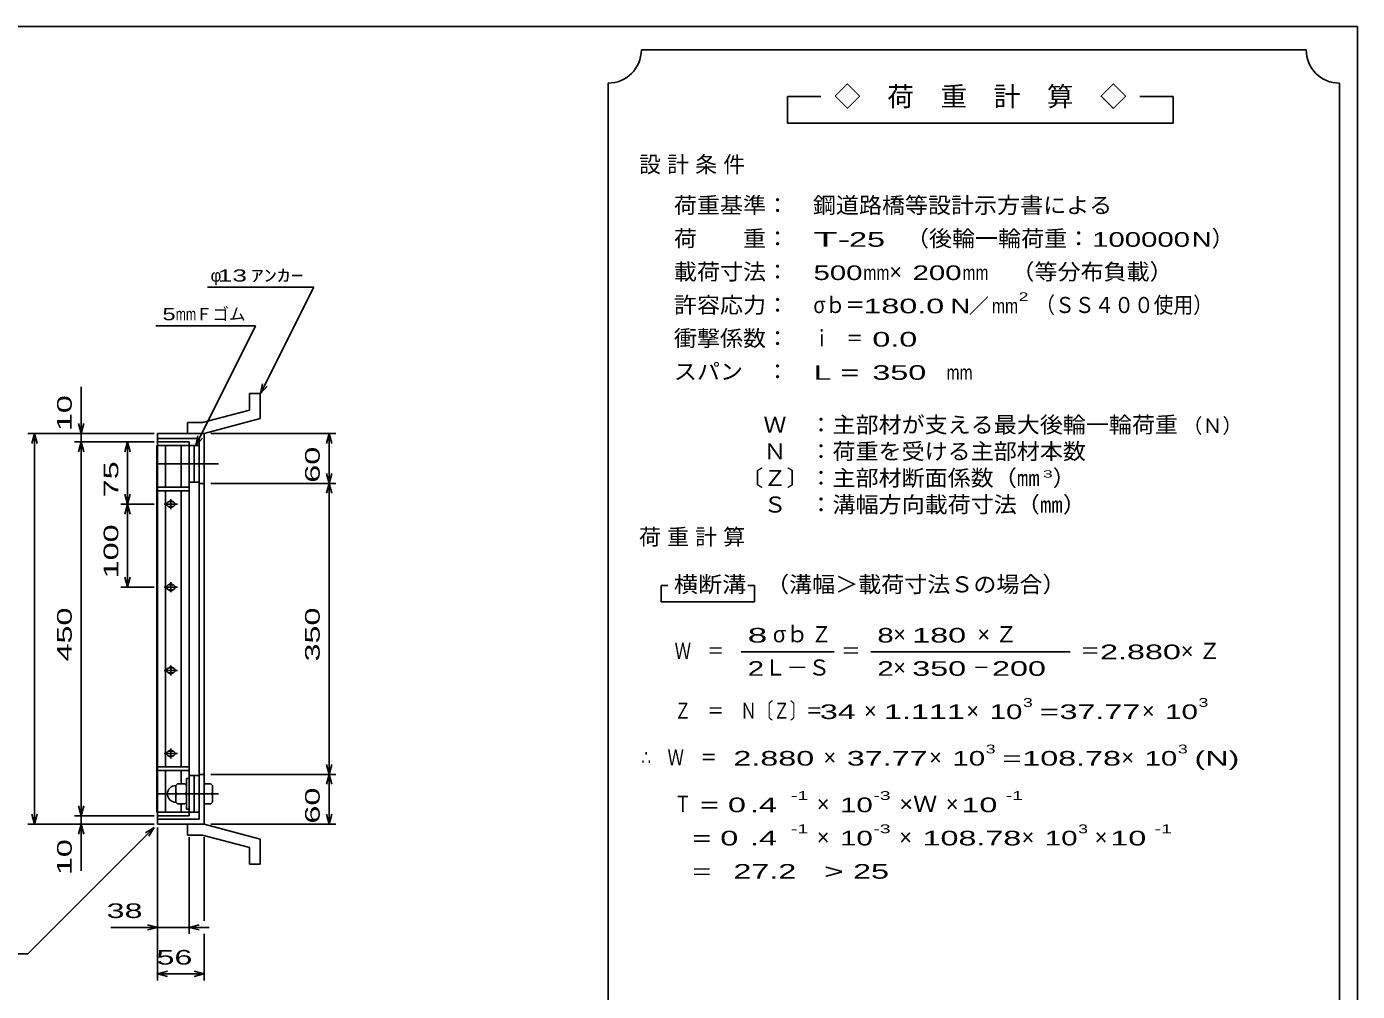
# Model space of a CAD drawing. Units: millimetres, scale not verified. Extents: x -1456 to 1385, y -1026 to 843.
# Drawn here: x -216 to 1385, y -318 to 843 of the extents above; entities that cross this region are included whole.
import ezdxf
from ezdxf.enums import TextEntityAlignment as Align

# ---------------------------------------------------------------- set-up
doc = ezdxf.new("R2010")
doc.units = ezdxf.units.MM
doc.header["$LTSCALE"] = 8
doc.linetypes.add('CHAIN', pattern=[18.5, 12, -1.5, 3.5, -1.5])
for name, color, linetype, lineweight in [('0_2', 150, 'Continuous', 25), ('16', 3, 'Continuous', 25), ('19', 6, 'Continuous', 25), ('22', 4, 'Continuous', 25), ('24', 2, 'Continuous', 25)]:
    doc.layers.add(name, color=color, linetype=linetype, lineweight=lineweight)
doc.styles.add('ベクトル', font='')
doc.styles.get('ベクトル').set_extended_font_data('ベクトル')

msp = doc.modelspace()

# ---------------------------------------------------------------- linework, layer by layer
at = {"layer": '0_2'}
for p, q in [((-1383.2, 842.8), (1384.8, 842.8)), ((1384.8, 842.8), (1384.8, -917.2))]:
    msp.add_line(p, q, dxfattribs=at)
at = {"layer": '16'}
for p, q in [((-59.7, -102), (-59.7, 339)), ((-59.7, 339), (-59, 339)), ((-21, 343.5), (-59, 343.5)), ((-59, 343.5), (-59, 339)), ((-59, 339), (-21, 339)), ((-59, -102), (-59, 339)), ((-59, 339), (-21, 339)), ((-49.5, 289), (-49.5, 339)), ((-30.5, 289), (-30.5, 339)), ((-21, 339), (-21, 343.5)), ((-21, -102), (-21, 339)), ((-21, 339), (-15, 339)), ((-15, 295), (-15, 339)), ((-15, 339), (-9, 339)), ((-9, 295), (-9, 339)), ((-59, 289), (-59, 284.5)), ((-21, 289), (-59, 289)), ((-21, 295), (-15, 295)), ((-21, 284.5), (-21, 289)), ((-15, 295), (-9, 295)), ((-59, 284.5), (-21, 284.5)), ((-49.5, -47.5), (-49.5, 284.5)), ((-43, 262.5), (-43, 274.5)), ((-30.5, -47.5), (-30.5, 284.5)), ((-51, 268.5), (-35, 268.5)), ((-45, 271.5), (-41, 271.5)), ((-45, 265.5), (-41, 265.5)), ((-51, 168.5), (-35, 168.5)), ((-45, 171.5), (-41, 171.5)), ((-45, 165.5), (-41, 165.5)), ((-43, 162.5), (-43, 174.5)), ((-51, 68.5), (-35, 68.5)), ((-45, 71.5), (-41, 71.5)), ((-45, 65.5), (-41, 65.5)), ((-43, 62.5), (-43, 74.5)), ((-51, -31.5), (-35, -31.5)), ((-45, -28.5), (-41, -28.5)), ((-43, -37.5), (-43, -25.5)), ((-59, -52), (-59, -47.5)), ((-59, -47.5), (-21, -47.5)), ((-45, -34.5), (-41, -34.5)), ((-21, -52), (-21, -47.5)), ((-59, -52), (-21, -52)), ((-49.5, -102), (-49.5, -52)), ((-30.5, -67), (-30.5, -52)), ((-24, -98.5), (-24, -61.5)), ((-24, -61.5), (-21, -61.5)), ((-21, -58), (-15, -58)), ((-21, -98.5), (-21, -61.5)), ((-15, -102), (-15, -58)), ((-15, -58), (-9, -58)), ((-9, -102), (-9, -58)), ((-35, -68), (-37, -70)), ((-37, -90), (-37, -70)), ((-35, -80), (-37, -78)), ((-35, -80), (-37, -82)), ((-35, -68), (-26, -68)), ((-35, -80), (-26, -80)), ((-24, -70), (-26, -68)), ((-26, -80), (-24, -78)), ((-24, -82), (-26, -80)), ((-35, -92), (-37, -90)), ((-35, -92), (-26, -92)), ((-30.5, -102), (-30.5, -93)), ((-26, -92), (-24, -90)), ((-59.7, -102), (-59, -102)), ((-59, -102), (-21, -102)), ((-59, -106.5), (-59, -102)), ((-59, -102), (-21, -102)), ((-21, -106.5), (-59, -106.5)), ((-24, -98.5), (-21, -98.5)), ((-21, -102), (-21, -106.5)), ((-21, -102), (-15, -102)), ((-15, -102), (-9, -102))]:
    msp.add_line(p, q, dxfattribs=at)
at = {"layer": '16', "linetype": 'CHAIN'}
for p, q in [((-60.6, 317), (14.4, 317)), ((-60.6, -80), (14.4, -80))]:
    msp.add_line(p, q, dxfattribs=at)
at = {"layer": '16'}
for centre, radius, start, end in [((-43, 268.5), 4, 46.6, 133.4), ((-45, 268.5), 3, 90, 270), ((-43, 268.5), 4, 226.6, 313.4), ((-41, 268.5), 3, 270, 90), ((-45, 168.5), 3, 90, 270), ((-43, 168.5), 4, 46.6, 133.4), ((-43, 168.5), 4, 226.6, 313.4), ((-41, 168.5), 3, 270, 90), ((-45, 68.5), 3, 90, 270), ((-43, 68.5), 4, 46.6, 133.4), ((-43, 68.5), 4, 226.6, 313.4), ((-41, 68.5), 3, 270, 90), ((-45, -31.5), 3, 90, 270), ((-43, -31.5), 4, 46.6, 133.4), ((-41, -31.5), 3, 270, 90), ((-43, -31.5), 4, 226.6, 313.4), ((-37, -80), 10, 90, 270)]:
    msp.add_arc(centre, radius, start, end, dxfattribs=at)
at = {"layer": '19'}
for p, q in [((51.6, 401.6), (64.6, 401.6)), ((51.6, 381.6), (51.6, 401.6)), ((64.6, 371.6), (64.6, 401.6)), ((51.6, 381.6), (-4.7, 366.5)), ((-3, 353.5), (64.6, 371.6)), ((-59, 343.5), (-59, 353.5)), ((-59, 353.5), (-3, 353.5)), ((-23, 366.5), (-4.7, 366.5)), ((-23, 353.5), (-23, 366.5)), ((-23, 353.5), (-3, 353.5)), ((-3, 353.5), (-3, -116.5)), ((-9, 347.5), (-59, 347.5)), ((-9, -110.5), (-9, 347.5)), ((-3, 293.5), (-9, 293.5)), ((-3, -56.5), (-9, -56.5)), ((5, -68), (-3, -68)), ((-3, -68), (-3, -92)), ((-3, -80), (5, -80)), ((7, -70), (5, -68)), ((7, -78), (5, -80)), ((5, -80), (7, -82)), ((7, -90), (7, -70)), ((-3, -92), (5, -92)), ((5, -92), (7, -90)), ((-59, -116.5), (-59, -106.5)), ((-59, -110.5), (-9, -110.5)), ((-3, -116.5), (-59, -116.5)), ((-23, -116.5), (-3, -116.5)), ((-23, -129.5), (-23, -116.5)), ((64.6, -134.6), (-3, -116.5)), ((-23, -129.5), (-4.7, -129.5)), ((51.6, -144.6), (-4.7, -129.5)), ((64.6, -164.6), (64.6, -134.6)), ((51.6, -164.6), (51.6, -144.6)), ((51.6, -164.6), (64.6, -164.6))]:
    msp.add_line(p, q, dxfattribs=at)
at = {"layer": '22'}
for p, q in [((1, 529.5), (129, 529.5)), ((65, 401.5), (129, 529.5)), ((-61, 483), (59, 483)), ((-13, 339), (59, 483)), ((-151, 353.5), (-151, 409.5)), ((65, 401.5), (67.4, 413.2)), ((65, 401.5), (73, 410.3)), ((-215, 353.5), (-63, 353.5)), ((-210.2, 341.5), (-207, 353.5)), ((-203.8, 341.5), (-207, 353.5)), ((-207, -116.5), (-207, 353.5)), ((-63, 353.5), (-159, 353.5)), ((-151, 353.5), (-154.2, 365.5)), ((-147.8, 365.5), (-151, 353.5)), ((-151, 353.5), (-151, 343.5)), ((5, 353.5), (155.4, 353.5)), ((144.2, 341.5), (147.4, 353.5)), ((150.6, 341.5), (147.4, 353.5)), ((147.4, 293.5), (147.4, 353.5)), ((-159, 343.5), (-63, 343.5)), ((-154.2, 331.5), (-151, 343.5)), ((-147.8, 331.5), (-151, 343.5)), ((-151, -106.5), (-151, 343.5)), ((-63, 343.5), (-103, 343.5)), ((-95, 343.5), (-98.2, 331.5)), ((-91.8, 331.5), (-95, 343.5)), ((-95, 343.5), (-95, 268.5)), ((-13, 339), (-10.6, 350.7)), ((-13, 339), (-5, 347.8)), ((147.4, 293.5), (144.2, 305.5)), ((147.4, 293.5), (150.6, 305.5)), ((5, 293.5), (155.4, 293.5)), ((144.2, 281.5), (147.4, 293.5)), ((150.6, 281.5), (147.4, 293.5)), ((147.4, -56.5), (147.4, 293.5)), ((-95, 268.5), (-98.2, 280.5)), ((-91.8, 280.5), (-95, 268.5)), ((-103, 268.5), (-63, 268.5)), ((-95, 268.5), (-98.2, 256.5)), ((-91.8, 256.5), (-95, 268.5)), ((-95, 268.5), (-95, 168.5)), ((-95, 168.5), (-98.2, 180.5)), ((-91.8, 180.5), (-95, 168.5)), ((-103, 168.5), (-63, 168.5)), ((147.4, -56.5), (144.2, -44.5)), ((147.4, -56.5), (150.6, -44.5)), ((5, -56.5), (155.4, -56.5)), ((144.2, -68.5), (147.4, -56.5)), ((150.6, -68.5), (147.4, -56.5)), ((147.4, -116.5), (147.4, -56.5)), ((-151, -106.5), (-154.2, -94.5)), ((-151, -106.5), (-147.8, -94.5)), ((-207, -116.5), (-210.2, -104.5)), ((-207, -116.5), (-203.8, -104.5)), ((-159, -106.5), (-63, -106.5)), ((-151, -116.5), (-151, -106.5)), ((147.4, -116.5), (144.2, -104.5)), ((147.4, -116.5), (150.6, -104.5)), ((-215, -116.5), (-63, -116.5)), ((-215, -272.5), (-63, -120.5)), ((-159, -116.5), (-63, -116.5)), ((-154.2, -128.5), (-151, -116.5)), ((-147.8, -128.5), (-151, -116.5)), ((-151, -172.5), (-151, -116.5)), ((-73.4, -126.9), (-63, -120.5)), ((-69.4, -130.9), (-63, -120.5)), ((-59, -248.5), (-59, -120.5)), ((-59, -304.5), (-59, -120.5)), ((5, -116.5), (155.4, -116.5)), ((-21, -248.5), (-21, -131.9)), ((-3, -232.5), (-3, -131.9)), ((-59, -240.5), (-71, -237.3)), ((-21, -240.5), (-9, -237.3)), ((-115, -240.5), (-59, -240.5)), ((-71, -243.7), (-59, -240.5)), ((-59, -240.5), (-21, -240.5)), ((-9, -243.7), (-21, -240.5)), ((-21, -240.5), (3, -240.5)), ((-3, -304.5), (-3, -248.5)), ((-375, -272.5), (-215, -272.5)), ((-59, -296.5), (-47, -293.3)), ((-47, -299.7), (-59, -296.5)), ((-59, -296.5), (-3, -296.5)), ((-3, -296.5), (-15, -293.3)), ((-15, -299.7), (-3, -296.5))]:
    msp.add_line(p, q, dxfattribs=at)
at = {"layer": '24', "color": 4}
for p, q in [((1323.2, 814.8), (523.2, 814.8)), ((483.2, 774.8), (483.2, -465.2)), ((1363.2, -465.2), (1363.2, 774.8)), ((739.2, 758.8), (699.2, 758.8)), ((699.2, 758.8), (699.2, 726.8)), ((1163.2, 758.8), (1123.2, 758.8)), ((1163.2, 726.8), (1163.2, 758.8)), ((699.2, 726.8), (1163.2, 726.8)), ((555.2, 170.8), (547.2, 170.8)), ((547.2, 170.8), (547.2, 150.8)), ((659.2, 170.8), (651.2, 170.8)), ((659.2, 150.8), (659.2, 170.8)), ((547.2, 150.8), (659.2, 150.8)), ((643.2, 90.8), (755.2, 90.8)), ((799.2, 90.8), (1039.2, 90.8))]:
    msp.add_line(p, q, dxfattribs=at)
for centre, start, end in [((483.2, 814.8), 270, 0), ((1363.2, 814.8), 180, 270)]:
    msp.add_arc(centre, 40, start, end, dxfattribs=at)

# ---------------------------------------------------------------- texts
at = {"layer": '22', "color": 2, "style": 'ベクトル'}
for s, height, p in [('φ', 14.7, (5, 543.5)), ('Ｆゴム', 14.66, (-13, 497))]:
    msp.add_text(s, height=height, dxfattribs=at).set_placement(p, align=Align.MIDDLE_LEFT)
for s, height, width, p in [(' 13 ', 14.66, 1.6, (5, 543.5)), ('ｱﾝｶｰ', 14.66, 1.6, (53, 543.5)), ('5', 14.7, 1.45, (-53, 497)), ('mm', 14.66, 0.75, (-37, 497)), (' 38 ', 17.6, 1.65, (-131, -220.5)), (' 56 ', 17.6, 1.65, (-71, -276.5))]:
    msp.add_text(s, height=height, dxfattribs=dict(at, width=width)).set_placement(p, align=Align.MIDDLE_LEFT)
at = {"layer": '22', "color": 2, "style": 'ベクトル', "width": 1.65}
for s, p in [(' 10 ', (-171, 345.5)), (' 60 ', (127.4, 283.5)), (' 75 ', (-115, 266)), (' 100 ', (-115, 168.5)), (' 450 ', (-171, 68.5)), (' 350 ', (127.4, 68.5)), (' 60 ', (127.4, -126.5)), (' 10 ', (-171, -188.5))]:
    msp.add_text(s, height=17.6, rotation=90, dxfattribs=at).set_placement(p, align=Align.MIDDLE_LEFT)
at = {"layer": '24', "style": 'ベクトル'}
for s, height, p in [('◇\u3000荷\u3000重\u3000計\u3000算\u3000◇', 23.46, (755.2, 758.8)), ('）', 19.4, (1209.6, 588)), ('×', 19.4, (821.6, 548)), ('／', 17.6, (917.2, 506.8)), ('（Ｎ）', 17.6, (1174.4, 362.8)), ('）', 19.4, (1018.4, 300)), ('σｂ', 19.35, (681.6, 112)), ('×', 19.4, (826.4, 112)), ('Ｌ－Ｓ', 19.35, (671.2, 72)), ('×', 19.4, (826.4, 72)), ('×', 19.4, (791.2, 20)), ('×', 19.4, (914.4, 20)), ('×', 19.4, (1125.6, 20)), ('×', 19.4, (742.4, -36)), ('×', 19.4, (869.6, -36)), ('×', 19.4, (1100.8, -36)), ('×', 19.4, (734.4, -92)), ('×', 19.4, (889.6, -92)), ('×', 19.4, (734.4, -132)), ('×', 19.4, (833.6, -132)), ('×', 19.4, (980.8, -132)), ('×', 19.4, (1068.8, -132))]:
    msp.add_text(s, height=height, dxfattribs=at).set_placement(p, align=Align.MIDDLE_LEFT)
for s, height, width, p in [('荷重基準：\u3000', 19.35, 1.05, (562.4, 628)), ('鋼道路橋等設計示方書による', 19.35, 1.05, (729.6, 628)), ('荷\u3000\u3000重：\u3000', 19.35, 1.05, (562.4, 588)), ('T-', 17.6, 2, (730.4, 586.8)), (' 25 ', 17.6, 1.65, (762.4, 586.8)), ('（後輪一輪荷重：', 19.35, 1.05, (841.6, 588)), ('100000', 17.6, 1.5, (1065.6, 586.8)), ('N', 17.6, 1.4, (1185.6, 586.8)), ('載荷寸法：\u3000', 19.35, 1.05, (562.4, 548)), ('\u3000（等分布負載）', 19.35, 1.05, (940.8, 548)), ('500', 17.6, 1.5, (730.4, 546.8)), ('mm', 17.6, 0.8, (790.4, 546.8)), ('200', 17.6, 1.5, (849.6, 546.8)), ('mm', 17.6, 0.8, (909.6, 546.8)), ('許容応力：\u3000', 19.35, 1.05, (562.4, 508)), ('σｂ＝', 19.35, 0.9, (730.4, 508)), ('180.0', 17.6, 1.65, (790.4, 506.8)), ('N', 17.6, 1.4, (895.2, 506.8)), ('2', 10.6, 1.5, (977.2, 518)), ('（ＳＳ４００使用）', 19.35, 0.9, (997.2, 508)), ('mm', 17.6, 0.8, (945.2, 506.8)), ('衝撃係数：\u3000', 19.35, 1.05, (562.4, 468)), ('ｉ\u3000＝', 19.35, 0.75, (730.4, 468)), (' 0.0', 17.6, 1.65, (790.4, 466.8)), ('スパン\u3000：\u3000', 19.35, 1.05, (562.4, 428)), ('L =', 17.6, 1.65, (730.4, 426.8)), (' 350 ', 17.6, 1.65, (790.4, 426.8)), ('mm', 17.6, 0.8, (890.4, 426.8)), ('\u3000Ｗ\u3000：主部材が支える最大後輪一輪荷重', 19.35, 1.05, (642.4, 364)), ('\u3000Ｎ\u3000：荷重を受ける主部材本数', 19.35, 1.05, (642.4, 332)), ('〔Ｚ〕：主部材断面係数（㎜', 19.35, 1.05, (642.4, 300)), ('3', 8.8, 1.8, (1006.4, 304.8)), ('\u3000Ｓ\u3000：溝幅方向載荷寸法（㎜）', 19.35, 1.05, (642.4, 268)), ('横断溝', 19.35, 1.1, (562.4, 172)), ('\u3000（溝幅＞載荷寸法Ｓの場合）', 19.35, 1.05, (645.6, 172)), ('8', 17.6, 1.8, (651.2, 110.8)), ('Ｚ', 19.4, 0.9, (728, 112)), ('8', 17.6, 1.5, (807.2, 110.8)), (' 180 ', 17.6, 1.65, (838.4, 110.8)), ('Ｗ\u3000＝', 19.35, 0.75, (563.2, 92)), ('＝', 19.4, 0.9, (763.2, 92)), ('＝', 19.4, 0.9, (1051.2, 92)), ('2.880', 17.6, 1.65, (1075.2, 90.8)), ('2', 17.6, 1.5, (651.2, 70.8)), ('2', 17.6, 1.5, (807.2, 70.8)), (' 350 ', 17.6, 1.65, (838.4, 70.8)), ('－', 19.4, 0.75, (922.4, 72)), (' 200 ', 17.6, 1.65, (934.4, 70.8)), ('Ｚ\u3000＝\u3000Ｎ〔Ｚ〕＝', 19.35, 0.75, (563.2, 20)), ('3', 10.6, 1.5, (982.4, 30)), ('3', 10.6, 1.5, (1193.6, 30)), (' 34 ', 17.6, 1.65, (727.2, 18.8)), ('1.111', 17.6, 1.65, (815.2, 18.8)), ('10', 17.6, 1.5, (942.4, 18.8)), ('=', 17.6, 1.7, (1002.4, 18.8)), ('37.77', 17.6, 1.65, (1026.4, 18.8)), ('10', 17.6, 1.5, (1153.6, 18.8)), ('∴\u3000Ｗ\u3000＝', 19.35, 0.75, (523.2, -36)), (' 2.880', 17.6, 1.65, (623.2, -37.2)), ('37.77', 17.6, 1.65, (770.4, -37.2)), ('10', 17.6, 1.5, (897.6, -37.2)), ('3', 10.6, 1.5, (937.6, -26)), ('108.78', 17.6, 1.65, (981.6, -37.2)), ('10', 17.6, 1.5, (1128.8, -37.2)), ('3', 10.6, 1.5, (1168.8, -26)), ('(N)', 17.6, 1.65, (1188.8, -37.2)), ('=', 17.6, 1.7, (957.6, -37.2)), ('-1', 10.56, 1.65, (703.2, -82)), ('-3', 10.56, 1.65, (802.4, -82)), ('-1', 10.56, 1.65, (961.6, -82)), ('Ｔ', 19.4, 0.75, (563.2, -92)), (' = 0', 17.6, 1.65, (583.2, -93.2)), (' .4 ', 17.6, 1.65, (643.2, -93.2)), ('10', 17.6, 1.5, (762.4, -93.2)), ('×Ｗ', 19.35, 1.1, (833.6, -92)), (' 10 ', 17.6, 1.65, (897.6, -93.2)), ('  = 0', 17.6, 1.65, (563.2, -133.2)), (' .4 ', 17.6, 1.65, (643.2, -133.2)), ('-1', 10.56, 1.65, (703.2, -122)), ('10', 17.6, 1.5, (762.4, -133.2)), ('-3', 10.56, 1.65, (802.4, -122)), ('108.78', 17.6, 1.65, (861.6, -133.2)), ('10', 17.6, 1.5, (1008.8, -133.2)), ('3', 10.6, 1.5, (1048.8, -122)), (' 10 ', 17.6, 1.65, (1076.8, -133.2)), ('-1', 10.56, 1.65, (1140.8, -122)), ('  =', 17.6, 1.65, (563.2, -173.2)), (' 27.2', 17.6, 1.65, (623.2, -173.2)), ('>', 17.6, 1.7, (743.2, -173.2)), (' 25 ', 17.6, 1.65, (767.2, -173.2))]:
    msp.add_text(s, height=height, dxfattribs=dict(at, width=width)).set_placement(p, align=Align.MIDDLE_LEFT)
at = {"layer": '24', "char_height": 19.35, "attachment_point": 4, "style": 'ベクトル'}
for s, insert in [('\\T1.28;設計条件', (520.4, 676)), ('\\T1.28;荷重計算', (520.4, 228)), ('\\T1.42;×Ｚ', (927.6, 112)), ('\\T1.42;×Ｚ', (1172.4, 92))]:
    msp.add_mtext(s, dxfattribs=dict(at, insert=insert))

doc.saveas('drawing.dxf')
